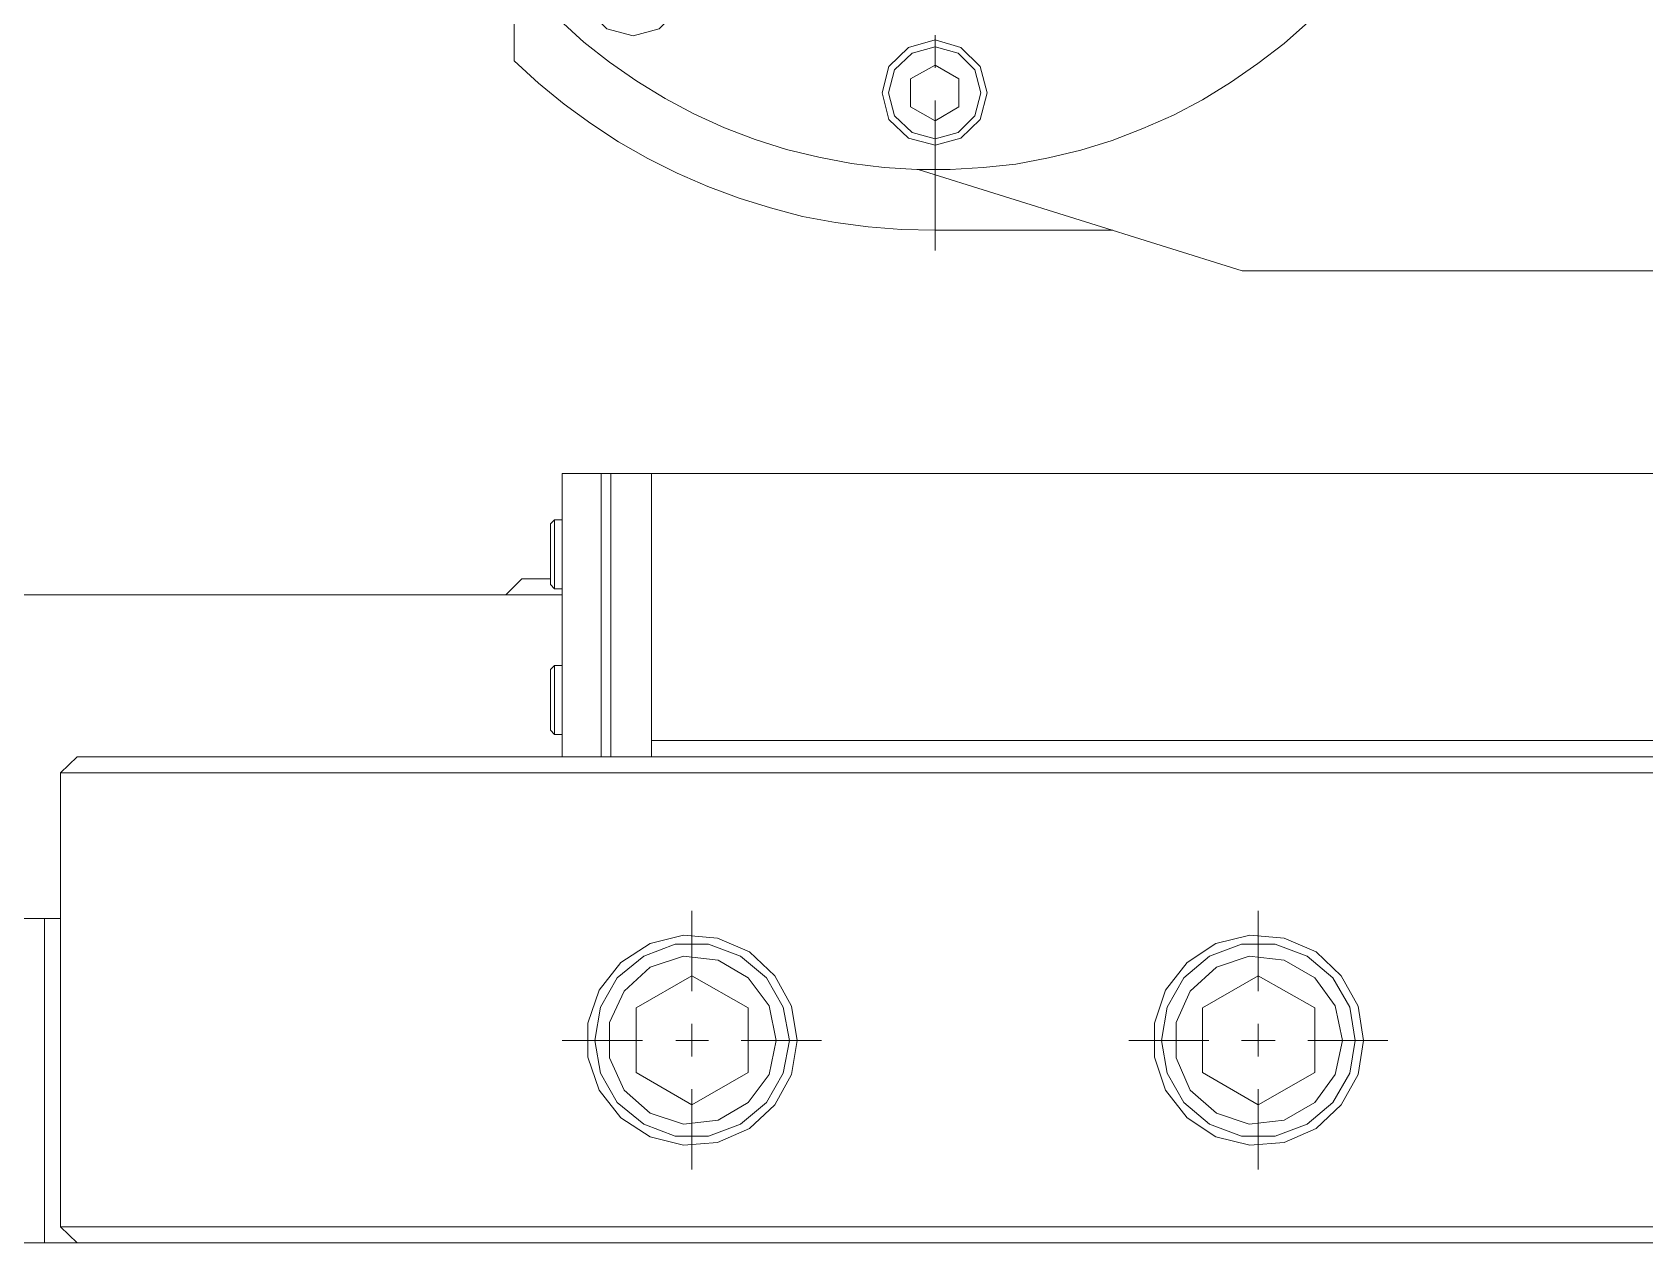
# Model space of a CAD drawing. Header units: millimetres. Extents: x 288 to 8834, y 20 to 9668.
# Drawn here: x 3185.3 to 3384.5, y 8856.8 to 9006.3 of the extents above; entities that cross this region are included whole.
import ezdxf

# ---------------------------------------------------------------- set-up
doc = ezdxf.new("R2010")
doc.units = ezdxf.units.MM
doc.layers.add('Layer1', color=7, linetype='Continuous')

# ---------------------------------------------------------------- blocks, each defined once
blk = doc.blocks.new('BLKF130')
at = {"layer": 'Layer1', "color": 7, "linetype": 'Continuous', "lineweight": 13}
for p, q in [((3299.77, 9000.52), (3296.84, 9002.24)), ((3293.82, 9000.52), (3293.82, 8997.07)), ((3299.77, 8997.07), (3299.77, 9000.52)), ((3293.82, 8997.07), (3296.84, 8995.35)), ((3296.84, 8995.35), (3299.77, 8997.07))]:
    blk.add_line(p, q, dxfattribs=at)
blk = doc.blocks.new('BLKF131')
at = {"layer": 'Layer1', "color": 7, "linetype": 'Continuous', "lineweight": 13}
for p, q in [((3294, 9003.7), (3291.84, 9001.64)), ((3296.84, 9004.48), (3294, 9003.7)), ((3299.68, 9003.7), (3296.84, 9004.48)), ((3301.75, 9001.64), (3299.68, 9003.7)), ((3291.84, 9001.64), (3291.07, 8998.8)), ((3302.52, 8998.8), (3301.75, 9001.64)), ((3291.07, 8998.8), (3291.84, 8995.95)), ((3291.84, 8995.95), (3294, 8993.89)), ((3299.68, 8993.89), (3301.75, 8995.95)), ((3294, 8993.89), (3296.84, 8993.11)), ((3296.84, 8993.11), (3299.68, 8993.89))]:
    blk.add_line(p, q, dxfattribs=at)
blk = doc.blocks.new('BLKF132')
at = {"layer": 'Layer1', "color": 7, "linetype": 'Continuous', "lineweight": 13}
for p, q in [((3296.84, 9005.34), (3293.56, 9004.39)), ((3300.02, 9004.39), (3296.84, 9005.34)), ((3293.56, 9004.39), (3291.15, 9002.07)), ((3302.43, 9002.07), (3300.02, 9004.39)), ((3291.15, 9002.07), (3290.29, 8998.8)), ((3303.3, 8998.8), (3302.43, 9002.07)), ((3290.29, 8998.8), (3291.15, 8995.52)), ((3291.15, 8995.52), (3293.56, 8993.2)), ((3300.02, 8993.2), (3302.43, 8995.52)), ((3293.56, 8993.2), (3296.84, 8992.34)), ((3296.84, 8992.34), (3300.02, 8993.2))]:
    blk.add_line(p, q, dxfattribs=at)
blk = doc.blocks.new('BLKF135')
at = {"layer": 'Layer1', "color": 7, "linetype": 'Continuous', "lineweight": 13}
for p, q in [((3256.28, 9018), (3253.87, 9015.59)), ((3259.55, 9018.86), (3256.28, 9018)), ((3262.74, 9018), (3259.55, 9018.86)), ((3265.15, 9015.59), (3262.74, 9018)), ((3253.87, 9015.59), (3253.01, 9012.4)), ((3266.01, 9012.4), (3265.15, 9015.59)), ((3253.01, 9012.4), (3253.87, 9009.13)), ((3253.87, 9009.13), (3256.28, 9006.72)), ((3262.74, 9006.72), (3265.15, 9009.13)), ((3256.28, 9006.72), (3259.55, 9005.86)), ((3259.55, 9005.86), (3262.74, 9006.72))]:
    blk.add_line(p, q, dxfattribs=at)
blk = doc.blocks.new('BLKF403')
at = {"layer": 'Layer1', "color": 7, "linetype": 'Continuous', "lineweight": 13}
for p, q in [((3265.75, 8892.19), (3261.62, 8890.81)), ((3270.06, 8891.67), (3265.75, 8892.19)), ((3273.76, 8889.52), (3270.06, 8891.67)), ((3261.62, 8890.81), (3258.43, 8887.88)), ((3276.34, 8886.07), (3273.76, 8889.52)), ((3258.43, 8887.88), (3256.62, 8884.01)), ((3277.2, 8881.77), (3276.34, 8886.07)), ((3256.62, 8884.01), (3256.62, 8879.61)), ((3256.62, 8879.61), (3258.43, 8875.65)), ((3273.76, 8874.1), (3276.34, 8877.55)), ((3258.43, 8875.65), (3261.62, 8872.81)), ((3270.06, 8871.95), (3273.76, 8874.1)), ((3261.62, 8872.81), (3265.75, 8871.43)), ((3265.75, 8871.43), (3270.06, 8871.95))]:
    blk.add_line(p, q, dxfattribs=at)
blk = doc.blocks.new('BLKF404')
at = {"layer": 'Layer1', "color": 7, "linetype": 'Continuous', "lineweight": 13}
for p, q in [((3264.72, 8893.65), (3260.84, 8892.19)), ((3268.85, 8893.65), (3264.72, 8893.65)), ((3272.81, 8892.19), (3268.85, 8893.65)), ((3260.84, 8892.19), (3257.57, 8889.52)), ((3276, 8889.52), (3272.81, 8892.19)), ((3257.57, 8889.52), (3255.5, 8885.9)), ((3278.06, 8885.9), (3276, 8889.52)), ((3255.5, 8885.9), (3254.81, 8881.77)), ((3278.84, 8881.77), (3278.06, 8885.9)), ((3254.81, 8881.77), (3255.5, 8877.72)), ((3255.5, 8877.72), (3257.57, 8874.1)), ((3276, 8874.1), (3278.06, 8877.72)), ((3257.57, 8874.1), (3260.84, 8871.43)), ((3272.81, 8871.43), (3276, 8874.1)), ((3260.84, 8871.43), (3264.72, 8869.97)), ((3268.85, 8869.97), (3272.81, 8871.43)), ((3264.72, 8869.97), (3268.85, 8869.97))]:
    blk.add_line(p, q, dxfattribs=at)
blk = doc.blocks.new('BLKF411')
at = {"layer": 'Layer1', "color": 7, "linetype": 'Continuous', "lineweight": 13}
for p, q in [((3335.67, 8892.19), (3331.63, 8890.81)), ((3339.98, 8891.67), (3335.67, 8892.19)), ((3343.77, 8889.52), (3339.98, 8891.67)), ((3331.63, 8890.81), (3328.35, 8887.88)), ((3346.27, 8886.07), (3343.77, 8889.52)), ((3328.35, 8887.88), (3326.63, 8884.01)), ((3347.21, 8881.77), (3346.27, 8886.07)), ((3326.63, 8884.01), (3326.63, 8879.61)), ((3326.63, 8879.61), (3328.35, 8875.65)), ((3343.77, 8874.1), (3346.27, 8877.55)), ((3328.35, 8875.65), (3331.63, 8872.81)), ((3339.98, 8871.95), (3343.77, 8874.1)), ((3331.63, 8872.81), (3335.67, 8871.43)), ((3335.67, 8871.43), (3339.98, 8871.95))]:
    blk.add_line(p, q, dxfattribs=at)
blk = doc.blocks.new('BLKF412')
at = {"layer": 'Layer1', "color": 7, "linetype": 'Continuous', "lineweight": 13}
for p, q in [((3334.73, 8893.65), (3330.77, 8892.19)), ((3338.86, 8893.65), (3334.73, 8893.65)), ((3342.82, 8892.19), (3338.86, 8893.65)), ((3330.77, 8892.19), (3327.58, 8889.52)), ((3346.01, 8889.52), (3342.82, 8892.19)), ((3327.58, 8889.52), (3325.51, 8885.9)), ((3348.08, 8885.9), (3346.01, 8889.52)), ((3325.51, 8885.9), (3324.82, 8881.77)), ((3348.76, 8881.77), (3348.08, 8885.9)), ((3324.82, 8881.77), (3325.51, 8877.72)), ((3325.51, 8877.72), (3327.58, 8874.1)), ((3346.01, 8874.1), (3348.08, 8877.72)), ((3327.58, 8874.1), (3330.77, 8871.43)), ((3342.82, 8871.43), (3346.01, 8874.1)), ((3330.77, 8871.43), (3334.73, 8869.97)), ((3338.86, 8869.97), (3342.82, 8871.43)), ((3334.73, 8869.97), (3338.86, 8869.97))]:
    blk.add_line(p, q, dxfattribs=at)
blk = doc.blocks.new('BLKF636')
at = {"layer": 'Layer1', "color": 7, "linetype": 'Continuous', "lineweight": 13}
for p, q in [((3244.82, 9002.76), (3247.84, 9000)), ((3247.84, 9000), (3251.02, 8997.42)), ((3251.02, 8997.42), (3254.3, 8995.01)), ((3254.3, 8995.01), (3257.74, 8992.77)), ((3257.74, 8992.77), (3261.36, 8990.7)), ((3261.36, 8990.7), (3264.98, 8988.89)), ((3264.98, 8988.89), (3268.76, 8987.26)), ((3268.76, 8987.26), (3272.64, 8985.79)), ((3272.64, 8985.79), (3276.51, 8984.59)), ((3276.51, 8984.59), (3280.48, 8983.55)), ((3280.48, 8983.55), (3284.52, 8982.78)), ((3284.52, 8982.78), (3288.57, 8982.26)), ((3288.57, 8982.26), (3292.7, 8981.92))]:
    blk.add_line(p, q, dxfattribs=at)
blk = doc.blocks.new('BLKF639')
at = {"layer": 'Layer1', "color": 7, "linetype": 'Continuous', "lineweight": 13}
for p, q in [((3278.49, 9121.77), (3282.46, 9122.8)), ((3282.46, 9122.8), (3286.5, 9123.49)), ((3286.5, 9123.49), (3290.55, 9124.01)), ((3290.55, 9124.01), (3294.6, 9124.26)), ((3294.6, 9124.26), (3298.73, 9124.26)), ((3298.73, 9124.26), (3302.78, 9124.01)), ((3302.78, 9124.01), (3306.83, 9123.57)), ((3306.83, 9123.57), (3310.87, 9122.8)), ((3310.87, 9122.8), (3314.84, 9121.85)), ((3270.83, 9119.1), (3274.62, 9120.56)), ((3274.62, 9120.56), (3278.49, 9121.77)), ((3314.84, 9121.85), (3318.71, 9120.65)), ((3318.71, 9120.65), (3322.5, 9119.18)), ((3267.04, 9117.37), (3270.83, 9119.1)), ((3322.5, 9119.18), (3326.29, 9117.55)), ((3263.51, 9115.48), (3267.04, 9117.37)), ((3326.29, 9117.55), (3329.91, 9115.65)), ((3259.98, 9113.41), (3263.51, 9115.48)), ((3329.91, 9115.65), (3333.35, 9113.5)), ((3256.62, 9111), (3259.98, 9113.41)), ((3333.35, 9113.5), (3336.71, 9111.26)), ((3253.44, 9108.5), (3256.62, 9111)), ((3336.71, 9111.26), (3339.98, 9108.68)), ((3339.98, 9108.68), (3342.99, 9106.01)), ((3250.42, 9105.84), (3253.44, 9108.5)), ((3247.49, 9102.91), (3250.42, 9105.84)), ((3342.99, 9106.01), (3345.92, 9103.08)), ((3244.82, 9099.81), (3247.49, 9102.91)), ((3345.92, 9103.08), (3348.59, 9100.07)), ((3348.59, 9100.07), (3351.18, 9096.88)), ((3351.18, 9096.88), (3353.41, 9093.52)), ((3353.41, 9093.52), (3355.57, 9089.99)), ((3355.57, 9089.99), (3357.46, 9086.37)), ((3357.46, 9086.37), (3359.18, 9082.67)), ((3359.18, 9082.67), (3360.56, 9078.88)), ((3360.56, 9078.88), (3361.85, 9074.92)), ((3361.85, 9074.92), (3362.8, 9070.96)), ((3362.8, 9070.96), (3363.49, 9067)), ((3363.49, 9067), (3364.01, 9062.95)), ((3364.01, 9062.95), (3364.26, 9058.82)), ((3364.26, 9058.82), (3364.26, 9054.77)), ((3364.26, 9054.77), (3364.01, 9050.72)), ((3364.01, 9050.72), (3363.49, 9046.59)), ((3363.49, 9046.59), (3362.8, 9042.63)), ((3362.8, 9042.63), (3361.85, 9038.67)), ((3361.85, 9038.67), (3360.56, 9034.79)), ((3360.56, 9034.79), (3359.18, 9030.92)), ((3359.18, 9030.92), (3357.46, 9027.21)), ((3357.46, 9027.21), (3355.57, 9023.6)), ((3355.57, 9023.6), (3353.41, 9020.07)), ((3353.41, 9020.07), (3351.18, 9016.71)), ((3351.18, 9016.71), (3348.59, 9013.52)), ((3348.59, 9013.52), (3345.92, 9010.51)), ((3250.42, 9007.84), (3247.49, 9010.68)), ((3345.92, 9010.51), (3342.99, 9007.58)), ((3253.44, 9005.08), (3250.42, 9007.84)), ((3342.99, 9007.58), (3339.98, 9004.91)), ((3256.62, 9002.58), (3253.44, 9005.08)), ((3339.98, 9004.91), (3336.71, 9002.41)), ((3259.98, 9000.26), (3256.62, 9002.58)), ((3336.71, 9002.41), (3333.35, 9000.09)), ((3263.51, 8998.11), (3259.98, 9000.26)), ((3333.35, 9000.09), (3329.91, 8997.93)), ((3267.04, 8996.21), (3263.51, 8998.11)), ((3329.91, 8997.93), (3326.29, 8996.04)), ((3270.83, 8994.49), (3267.04, 8996.21)), ((3326.29, 8996.04), (3322.5, 8994.4)), ((3274.62, 8993.03), (3270.83, 8994.49)), ((3278.49, 8991.82), (3274.62, 8993.03)), ((3322.5, 8994.4), (3318.71, 8992.94)), ((3282.46, 8990.87), (3278.49, 8991.82)), ((3314.84, 8991.73), (3310.87, 8990.79)), ((3318.71, 8992.94), (3314.84, 8991.73)), ((3286.5, 8990.1), (3282.46, 8990.87)), ((3290.55, 8989.58), (3286.5, 8990.1)), ((3294.6, 8989.32), (3290.55, 8989.58)), ((3298.73, 8989.32), (3294.6, 8989.32)), ((3302.78, 8989.58), (3298.73, 8989.32)), ((3306.83, 8990.01), (3302.78, 8989.58)), ((3310.87, 8990.79), (3306.83, 8990.01))]:
    blk.add_line(p, q, dxfattribs=at)
blk = doc.blocks.new('BLKF677')
at = {"layer": 'Layer1', "color": 7, "linetype": 'Continuous', "lineweight": 13}
for p, q in [((3261.62, 8893.74), (3258, 8891.41)), ((3265.75, 8894.77), (3261.62, 8893.74)), ((3269.97, 8894.42), (3265.75, 8894.77)), ((3273.93, 8892.7), (3269.97, 8894.42)), ((3258, 8891.41), (3255.33, 8887.97)), ((3277.03, 8889.77), (3273.93, 8892.7)), ((3279.1, 8885.99), (3277.03, 8889.77)), ((3255.33, 8887.97), (3253.95, 8883.92)), ((3279.79, 8881.77), (3279.1, 8885.99)), ((3253.95, 8883.92), (3253.95, 8879.7)), ((3253.95, 8879.7), (3255.33, 8875.65)), ((3277.03, 8873.84), (3279.1, 8877.55)), ((3255.33, 8875.65), (3258, 8872.21)), ((3273.93, 8870.92), (3277.03, 8873.84)), ((3258, 8872.21), (3261.62, 8869.88)), ((3261.62, 8869.88), (3265.75, 8868.85)), ((3269.97, 8869.19), (3273.93, 8870.92)), ((3265.75, 8868.85), (3269.97, 8869.19))]:
    blk.add_line(p, q, dxfattribs=at)
blk = doc.blocks.new('BLKF678')
at = {"layer": 'Layer1', "color": 7, "linetype": 'Continuous', "lineweight": 13}
for p, q in [((3331.54, 8893.74), (3328.01, 8891.41)), ((3335.76, 8894.77), (3331.54, 8893.74)), ((3339.98, 8894.42), (3335.76, 8894.77)), ((3343.94, 8892.7), (3339.98, 8894.42)), ((3328.01, 8891.41), (3325.34, 8887.97)), ((3347.04, 8889.77), (3343.94, 8892.7)), ((3349.11, 8885.99), (3347.04, 8889.77)), ((3325.34, 8887.97), (3323.96, 8883.92)), ((3349.8, 8881.77), (3349.11, 8885.99)), ((3323.96, 8883.92), (3323.96, 8879.7)), ((3323.96, 8879.7), (3325.34, 8875.65)), ((3347.04, 8873.84), (3349.11, 8877.55)), ((3325.34, 8875.65), (3328.01, 8872.21)), ((3343.94, 8870.92), (3347.04, 8873.84)), ((3328.01, 8872.21), (3331.54, 8869.88)), ((3331.54, 8869.88), (3335.76, 8868.85)), ((3339.98, 8869.19), (3343.94, 8870.92)), ((3335.76, 8868.85), (3339.98, 8869.19))]:
    blk.add_line(p, q, dxfattribs=at)
blk = doc.blocks.new('BLKF026')
at = {"layer": 'Layer1', "color": 7, "linetype": 'Continuous', "lineweight": 13}
for p, q in [((3244.82, 9013.61), (3244.82, 9002.76)), ((3296.84, 9005.94), (3296.84, 9001.9)), ((3296.84, 9002.24), (3293.82, 9000.52)), ((3296.84, 8997.85), (3296.84, 8979.33)), ((3301.75, 8995.95), (3302.52, 8998.8)), ((3302.43, 8995.52), (3303.3, 8998.8)), ((3334.81, 8976.84), (3294.77, 8989.32)), ((3292.7, 8981.92), (3296.84, 8981.83)), ((3296.84, 8981.83), (3318.8, 8981.83)), ((3439.96, 8976.84), (3334.81, 8976.84)), ((3250.77, 8951.78), (3250.77, 8916.81)), ((3256.79, 8951.78), (3250.77, 8951.78)), ((3255.59, 8951.78), (3255.59, 8916.81)), ((3256.79, 8951.78), (3256.79, 8916.81)), ((3256.79, 8951.78), (3261.79, 8951.78)), ((3401.04, 8951.78), (3261.79, 8951.78)), ((3261.79, 8916.81), (3261.79, 8951.78)), ((3249.82, 8946.09), (3249.3, 8945.58)), ((3249.3, 8945.58), (3249.3, 8938.08)), ((3249.82, 8946.09), (3249.82, 8937.57)), ((3250.77, 8946.09), (3249.82, 8946.09)), ((3245.77, 8938.77), (3243.79, 8936.79)), ((3249.3, 8938.77), (3245.77, 8938.77)), ((3249.3, 8938.08), (3249.82, 8937.57)), ((3249.82, 8937.57), (3250.77, 8937.57)), ((3102.82, 8936.79), (3250.77, 8936.79)), ((3249.82, 8928.1), (3249.3, 8927.58)), ((3249.3, 8927.58), (3249.3, 8920.09)), ((3249.82, 8928.1), (3249.82, 8919.57)), ((3250.77, 8928.1), (3249.82, 8928.1)), ((3249.3, 8920.09), (3249.82, 8919.57)), ((3249.82, 8919.57), (3250.77, 8919.57)), ((3261.79, 8918.8), (3480.78, 8918.8)), ((3190.83, 8916.81), (3188.76, 8914.83)), ((3190.83, 8916.81), (3482.76, 8916.81)), ((3484.82, 8914.83), (3188.76, 8914.83)), ((3188.76, 8858.77), (3188.76, 8914.83)), ((3266.78, 8897.78), (3266.78, 8887.88)), ((3336.79, 8897.78), (3336.79, 8887.88)), ((3188.76, 8896.84), (3164.82, 8896.84)), ((3186.78, 8896.84), (3186.78, 8856.79)), ((3266.78, 8889.77), (3259.89, 8885.81)), ((3273.76, 8885.81), (3266.78, 8889.77)), ((3336.79, 8889.77), (3329.91, 8885.81)), ((3343.77, 8885.81), (3336.79, 8889.77)), ((3259.89, 8885.81), (3259.89, 8877.81)), ((3273.76, 8877.81), (3273.76, 8885.81)), ((3329.91, 8885.81), (3329.91, 8877.81)), ((3343.77, 8877.81), (3343.77, 8885.81)), ((3266.78, 8883.83), (3266.78, 8879.79)), ((3336.79, 8883.83), (3336.79, 8879.79)), ((3250.77, 8881.77), (3260.67, 8881.77)), ((3264.8, 8881.77), (3268.85, 8881.77)), ((3272.9, 8881.77), (3282.8, 8881.77)), ((3276.34, 8877.55), (3277.2, 8881.77)), ((3278.06, 8877.72), (3278.84, 8881.77)), ((3279.1, 8877.55), (3279.79, 8881.77)), ((3320.78, 8881.77), (3330.68, 8881.77)), ((3334.73, 8881.77), (3338.86, 8881.77)), ((3342.91, 8881.77), (3352.81, 8881.77)), ((3346.27, 8877.55), (3347.21, 8881.77)), ((3348.08, 8877.72), (3348.76, 8881.77)), ((3349.11, 8877.55), (3349.8, 8881.77)), ((3259.89, 8877.81), (3266.78, 8873.84)), ((3266.78, 8873.84), (3273.76, 8877.81)), ((3329.91, 8877.81), (3336.79, 8873.84)), ((3336.79, 8873.84), (3343.77, 8877.81)), ((3266.78, 8875.74), (3266.78, 8865.84)), ((3336.79, 8875.74), (3336.79, 8865.84)), ((3188.76, 8858.77), (3579.81, 8858.77)), ((3188.76, 8858.77), (3190.83, 8856.79)), ((3190.83, 8856.79), (3162.84, 8856.79)), ((3579.81, 8856.79), (3190.83, 8856.79))]:
    blk.add_line(p, q, dxfattribs=at)
for name in ['BLKF639', 'BLKF135', 'BLKF132', 'BLKF131', 'BLKF636', 'BLKF130', 'BLKF677', 'BLKF404', 'BLKF678', 'BLKF412', 'BLKF403', 'BLKF411']:
    blk.add_blockref(name, (0, 0), dxfattribs=at)

msp = doc.modelspace()

# ---------------------------------------------------------------- block references
at = {"layer": 'Layer1', "color": 7, "linetype": 'Continuous', "lineweight": 13}
msp.add_blockref('BLKF026', (0, 0), dxfattribs=at)

doc.saveas('drawing.dxf')
